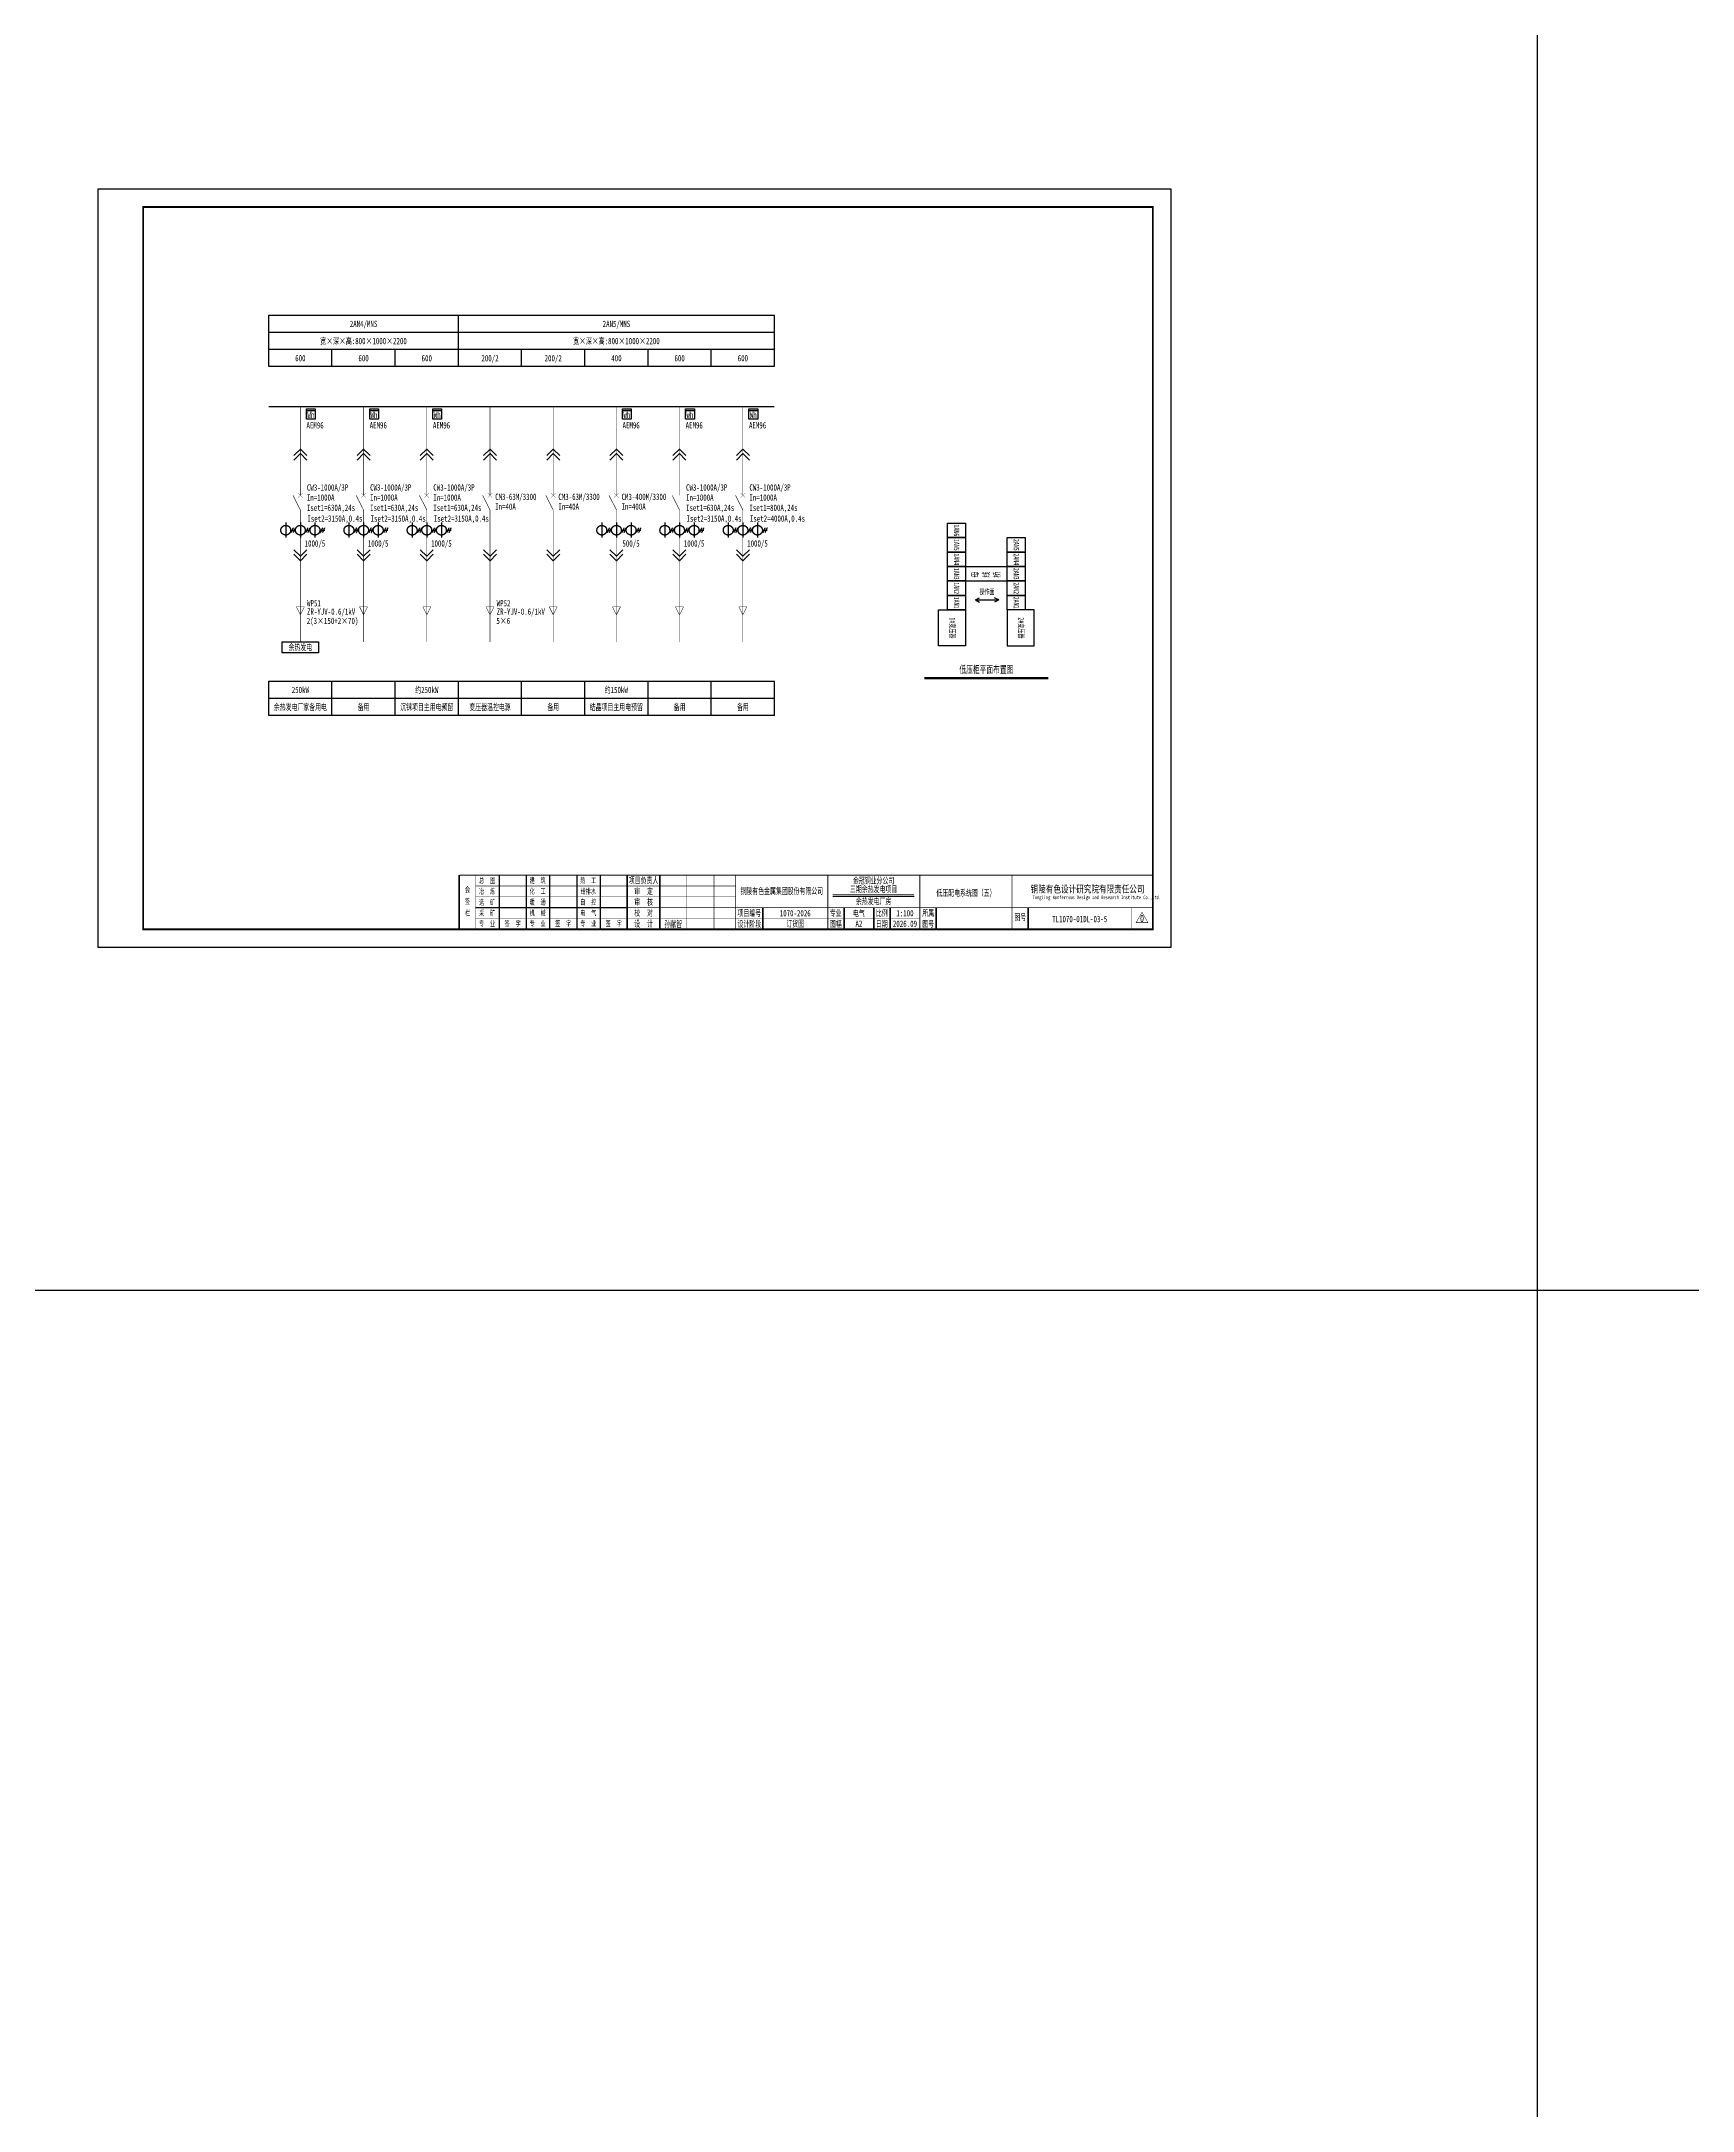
# Model space of a CAD drawing. Header units: millimetres. Extents: x -24326 to 675674, y 148048 to 606396.
# Drawn here: x 492836 to 584255, y 262635 to 377222 of the extents above; entities that cross this region are included whole.
import ezdxf
from ezdxf.enums import TextEntityAlignment as Align

# ---------------------------------------------------------------- set-up
doc = ezdxf.new("R2010")
doc.units = ezdxf.units.MM
doc.linetypes.add('常规', pattern=[20, 10, 0, 10])
for name, color, linetype in [('BXT', 7, 'Continuous'), ('MX', 3, 'Continuous'), ('TEXT', 4, 'Continuous'), ('动力平面导线层', 3, '常规'), ('图框', 7, 'Continuous'), ('文字', 7, 'Continuous'), ('照明平面导线层', 3, 'Continuous'), ('照明平面设备层', 1, 'Continuous'), ('电辅助1', 7, 'Continuous'), ('高低压系统', 4, 'Continuous')]:
    doc.layers.add(name, color=color, linetype=linetype)
for name, color, linetype, lineweight in [('CAXA0', 7, 'Continuous', 70), ('CAXA0层', 7, 'Continuous', 25), ('SW', 8, 'Continuous', 20)]:
    doc.layers.add(name, color=color, linetype=linetype, lineweight=lineweight)
doc.styles.add('HZ', font='simsun.ttf', dxfattribs={"width": 0.75})
doc.styles.add('标准', font='NSimSun.ttf', dxfattribs={"width": 0.667})

# ---------------------------------------------------------------- blocks, each defined once
blk = doc.blocks.new('3')
at = {"layer": 'TEXT', "color": 7, "lineweight": 25, "style": 'HZ', "width": 0.75}
for s, height, p in [('铜陵有色设计研究院有限责任公司', 400, (221501, 249018)), ('Tongling Nonferrous Design and Research Institute Co.,Ltd.', 200, (221613, 248659))]:
    blk.add_text(s, height=height, dxfattribs=at).set_placement(p)
blk = doc.blocks.new('铜陵有色图签02')
at = {"layer": '图框', "linetype": 'Continuous', "lineweight": 50}
for p, q in [((-38401, 3003), (-38401, 1)), ((-29100, 3001), (-29100, 0))]:
    blk.add_line(p, q, dxfattribs=at)
at = {"layer": '图框', "color": 7, "linetype": 'Continuous', "lineweight": 25}
for p, q in [((-36201, 3010), (-36201, 9)), ((-34701, 3010), (-34701, 9)), ((-33401, 3017), (-33401, 16)), ((-31901, 3017), (-31901, 16)), ((-30601, 3017), (-30601, 16)), ((-29100, 1201), (-37501, 1201))]:
    blk.add_line(p, q, dxfattribs=at)
at = {"layer": '图框', "color": 7, "linetype": 'Continuous', "lineweight": 35}
for p, q in [((-27300, 3001), (-27300, 1)), ((-21600, 1197), (-21600, -3)), ((-17100, 1200), (-17100, 0)), ((-15450, 0), (-15450, 1200)), ((-14550, 1200), (-14550, 0)), ((-12000, 1201), (-12000, 1)), ((-6900, 1202), (-6900, 2))]:
    blk.add_line(p, q, dxfattribs=at)
at = {"layer": '图框', "lineweight": 25}
blk.add_line((-17723, 1830), (-13223, 1830), dxfattribs=at)
at = {"layer": '图框', "lineweight": 70, "const_width": 70}
blk.add_lwpolyline([(-17980, 3001), (0, 3001), (-38401, 3001)], dxfattribs=at)
at = {"layer": '图框', "color": 7, "linetype": 'Continuous', "lineweight": 25, "const_width": 25}
for points in [[(-37501, 3000), (-37501, 0)], [(-23100, 2401), (-37501, 2401)], [(-25800, 3001), (-25800, 1)], [(-24300, 3001), (-24300, 1)], [(-23100, 1801), (-37501, 1801)], [(-23100, 1201), (-29100, 1201)], [(-12900, 600), (-18000, 600), (-37501, 600)], [(-602, 943), (-932, 371), (-272, 371), (-602, 943)]]:
    blk.add_lwpolyline(points, dxfattribs=at)
at = {"layer": '图框', "linetype": 'Continuous', "lineweight": 50, "const_width": 50}
for points in [[(-23100, 3001), (-23100, 1)], [(-18000, 3000), (-18000, 0)]]:
    blk.add_lwpolyline(points, dxfattribs=at)
at = {"layer": '图框', "lineweight": 50, "const_width": 50}
for points in [[(-12900, 3001), (-12900, 1)], [(-7800, 3001), (-7800, 1)], [(0, 3000), (0, 0)], [(-23100, 1200), (0, 1200)]]:
    blk.add_lwpolyline(points, dxfattribs=at)
at = {"layer": '图框', "lineweight": 25, "const_width": 35}
blk.add_lwpolyline([(-17723, 1930), (-13223, 1930)], dxfattribs=at)
at = {"layer": '图框', "color": 7, "linetype": 'Continuous', "lineweight": 35, "const_width": 25}
blk.add_lwpolyline([(-1200, 1201), (-1200, 0)], dxfattribs=at)
at = {"layer": '图框', "linetype": 'Continuous', "lineweight": 70, "const_width": 70}
blk.add_lwpolyline([(-38401, 1), (0, 0)], dxfattribs=at)
at = {"layer": '图框', "lineweight": 25}
blk.add_blockref('3', (-228268, -246986), dxfattribs=at)
at = {"layer": 'TEXT', "color": 7, "lineweight": 25, "style": '标准', "width": 0.667}
for s, height, p in [('会', 300, (-37942, 2054)), ('冶  炼', 300, (-36862, 1955)), ('总  图', 300, (-36862, 2555)), ('建  筑', 300, (-34062, 2562)), ('化  工', 300, (-34062, 1962)), ('给排水', 300, (-31262, 1962)), ('热  工', 300, (-31262, 2562)), ('项目负责人', 350, (-28197, 2541)), ('审  定', 350, (-28197, 1941)), ('签', 300, (-37942, 1404)), ('选  矿', 300, (-36862, 1355)), ('暖  通', 300, (-34062, 1362)), ('自  控', 300, (-31262, 1362)), ('审  核', 350, (-28197, 1341)), ('栏', 300, (-37942, 754)), ('采  矿', 300, (-36862, 754)), ('专  业', 300, (-36862, 170)), ('签  字', 300, (-35449, 170)), ('机  械', 300, (-34062, 761)), ('专  业', 300, (-34062, 177)), ('签  字', 300, (-32649, 177)), ('专  业', 300, (-31262, 177)), ('电  气', 300, (-31262, 761)), ('签  字', 300, (-29849, 177)), ('校  对', 350, (-28197, 741)), ('设  计', 350, (-28197, 139)), ('项目编号', 350, (-22343, 730)), ('设计阶段', 350, (-22343, 130)), ('专业', 350, (-17559, 730)), ('图幅', 350, (-17559, 130)), ('比例', 350, (-15009, 730)), ('日期', 350, (-15009, 130)), ('所属', 350, (-12438, 730)), ('图号', 350, (-12438, 130)), ('图号', 350, (-7339, 495))]:
    blk.add_text(s, height=height, dxfattribs=at).set_placement(p, align=Align.CENTER)
blk = doc.blocks.new('HG')
at = {"layer": 'CAXA0', "color": 3, "linetype": 'Continuous', "lineweight": 0}
for p, q in [((0, 0), (-360, -360)), ((0, 0), (360, -360)), ((0, -250), (-360, -610)), ((0, -250), (360, -610))]:
    blk.add_line(p, q, dxfattribs=at)
blk = doc.blocks.new('0208D')
at = {"color": 3, "linetype": 'Continuous', "const_width": 0.3}
blk.add_lwpolyline([(0, -7.5), (0, 0)], dxfattribs=at)
blk.add_lwpolyline([(0, -7.5), (2.5, -2.5), (-2.5, -2.5)], close=True, dxfattribs=at)
blk = doc.blocks.new('1107AA')
at = {"color": 3, "linetype": 'Continuous'}
for points, const_width in [([(0, -7.5), (-3.8, 0)], 0.3), ([(1.2, 1.2), (-1.2, -1.2)], 0.1), ([(-1.2, 1.2), (1.2, -1.2)], 0.1)]:
    blk.add_lwpolyline(points, dxfattribs=dict(at, const_width=const_width))
blk = doc.blocks.new('KK')
at = {"layer": 'MX', "color": 3, "linetype": '常规', "lineweight": 25}
for p, q in [((-498, -143), (-378, 128)), ((-384, -143), (-264, 128)), ((313, -143), (432, 128)), ((426, -143), (546, 128)), ((1123, -143), (1243, 128)), ((1236, -143), (1356, 128)), ((-540, -8), (-270, -8)), ((270, -8), (540, -8)), ((1080, -8), (1351, -8))]:
    blk.add_line(p, q, dxfattribs=at)
for centre in [(-810, -8), (0, -8), (810, -8)]:
    blk.add_circle(centre, 270, dxfattribs=at)
at = {"layer": '动力平面导线层', "lineweight": -3, "ltscale": 100}
for p, q in [((-810, 417), (-810, -417)), ((0, 417), (0, -417)), ((810, 417), (810, -417))]:
    blk.add_line(p, q, dxfattribs=at)

msp = doc.modelspace()

# ---------------------------------------------------------------- linework, layer by layer
at = {"color": 2, "linetype": 'ByBlock', "lineweight": -3, "ltscale": 100}
for p, q in [((575673.59742, 148047.80554), (575673.59742, 548047.80554)), ((675673.59742, 308047.80554), (-24326.40258, 308047.80554))]:
    msp.add_line(p, q, dxfattribs=at)
at = {"lineweight": 30}
for p, q in [((543999.22914, 348141.39905), (546309.21528, 348141.39905)), ((543999.22914, 347341.39905), (546309.21528, 347341.39905))]:
    msp.add_line(p, q, dxfattribs=at)
at = {"color": 1}
for p, q in [((544545.98038, 346287.92567), (544777.72542, 346399.13372)), ((544545.98038, 346287.92567), (545840.21492, 346287.92567)), ((544545.98038, 346287.92567), (544777.72542, 346176.71762)), ((545840.21492, 346287.92567), (545608.46988, 346399.13372)), ((545840.21492, 346287.92567), (545608.46988, 346176.71762))]:
    msp.add_line(p, q, dxfattribs=at)
at = {"color": 2, "lineweight": 30}
for points in [[(542999.22914, 349741.39905), (542999.22914, 350541.39905), (543999.22914, 350541.39905), (543999.22914, 349741.39905)], [(542999.22914, 348941.39905), (542999.22914, 349741.39905), (543999.22914, 349741.39905), (543999.22914, 348941.39905)], [(546309.21528, 348941.39905), (546309.21528, 349741.39905), (547309.21528, 349741.39905), (547309.21528, 348941.39905)], [(542999.22914, 348141.39905), (542999.22914, 348941.39905), (543999.22914, 348941.39905), (543999.22914, 348141.39905)], [(546309.21528, 348141.39905), (546309.21528, 348941.39905), (547309.21528, 348941.39905), (547309.21528, 348141.39905)], [(542999.22914, 347341.39905), (542999.22914, 348141.39905), (543999.22914, 348141.39905), (543999.22914, 347341.39905)], [(542999.22914, 346541.39905), (542999.22914, 347341.39905), (543999.22914, 347341.39905), (543999.22914, 346541.39905)], [(546309.21528, 347341.39905), (546309.21528, 348141.39905), (547309.21528, 348141.39905), (547309.21528, 347341.39905)], [(546309.21528, 346541.39905), (546309.21528, 347341.39905), (547309.21528, 347341.39905), (547309.21528, 346541.39905)], [(542999.22914, 345741.39905), (542999.22914, 346541.39905), (543999.22914, 346541.39905), (543999.22914, 345741.39905)], [(546309.21528, 345741.39905), (546309.21528, 346541.39905), (547309.21528, 346541.39905), (547309.21528, 345741.39905)]]:
    msp.add_lwpolyline(points, close=True, dxfattribs=at)
at = {"color": 2, "linetype": 'ByBlock', "lineweight": 30}
msp.add_lwpolyline([(506173.57624, 343964.63622), (508173.68659, 343964.63622), (508173.68659, 343364.75676), (506173.57624, 343364.75676)], close=True, dxfattribs=at)
at = {"layer": 'CAXA0层', "color": 2, "linetype": 'Continuous', "lineweight": 40}
msp.add_line((548575.81375, 341984.0197), (541732.63068, 341984.0197), dxfattribs=at)
at = {"layer": 'CAXA0层', "color": 2, "linetype": 'Continuous', "lineweight": 0}
msp.add_line((548575.81375, 341918.53677), (541732.63068, 341918.53677), dxfattribs=at)
at = {"layer": '动力平面导线层', "color": 0, "linetype": 'ByBlock'}
for p, q in [((505423.61515, 362063.62036), (533423.60111, 362063.62036)), ((505423.61515, 359213.62036), (505423.61515, 362063.62036)), ((505423.61515, 361113.62036), (533423.60111, 361113.62036)), ((515923.60259, 359213.62036), (515923.60259, 362063.62036)), ((533423.60481, 359213.62036), (533423.60481, 362063.62036)), ((533423.60111, 360163.62036), (505423.61515, 360163.62036)), ((508923.60407, 359213.62036), (508923.60407, 360163.62036)), ((512423.60259, 359213.62036), (512423.60259, 360163.62036)), ((519423.60259, 359213.62036), (519423.60259, 360163.62036)), ((522923.60628, 359213.62036), (522923.60628, 360163.62036)), ((526423.60111, 359213.62036), (526423.60111, 360163.62036)), ((529923.60111, 359213.62036), (529923.60111, 360163.62036)), ((533423.60111, 359213.62036), (505423.61515, 359213.62036)), ((505423.61515, 341794.86018), (533423.60111, 341794.86018)), ((505423.61515, 339894.86018), (505423.61515, 341794.86018)), ((505423.61885, 339894.85908), (505423.61885, 341794.85908)), ((508923.59889, 339894.86018), (508923.59889, 341794.85908)), ((508923.61367, 339894.86018), (508923.61367, 341794.86018)), ((512423.59742, 339894.86018), (512423.59742, 341794.85908)), ((512423.6122, 339894.86018), (512423.6122, 341794.86018)), ((515923.61072, 339894.86018), (515923.61072, 341794.86127)), ((519423.60259, 339894.86018), (519423.60259, 341794.86018)), ((522923.60111, 339894.86018), (522923.60111, 341794.86018)), ((526423.60111, 339894.86127), (526423.60111, 341794.86127)), ((529923.60111, 339894.86127), (529923.60111, 341794.86127)), ((533423.60111, 339894.86127), (533423.60111, 341794.86127)), ((505423.61515, 340844.86018), (533423.60111, 340844.86018)), ((533423.60111, 339894.86018), (505423.61515, 339894.86018))]:
    msp.add_line(p, q, dxfattribs=at)
at = {"layer": '动力平面导线层', "color": 3, "linetype": 'ByBlock', "lineweight": 20, "ltscale": 2, "const_width": 84}
msp.add_lwpolyline([(533423.60111, 356997.72171), (505423.61515, 356997.7)], dxfattribs=at)
at = {"layer": '图框', "linetype": 'Continuous', "lineweight": 100, "const_width": 100}
msp.add_lwpolyline([(498473.59742, 328047.80554), (554373.59742, 328047.80554), (554373.59742, 368047.80554), (498473.59742, 368047.80554)], close=True, dxfattribs=at)
at = {"layer": '文字', "color": 3, "linetype": 'ByBlock', "lineweight": 25, "const_width": 30}
for points in [[(507173.60333, 352084.26946), (507173.60333, 356997.69667)], [(510673.60924, 352084.26946), (510673.60924, 356997.69667)], [(514173.61294, 352084.27385), (514173.61294, 356997.70105)], [(517673.60554, 352084.27385), (517673.60554, 356997.70105)], [(521173.60554, 352084.27385), (521173.60554, 356997.70105)], [(524673.60554, 352084.27385), (524673.60554, 356997.70105)], [(528164.44596, 352084.27494), (528164.44596, 356997.70215)], [(531673.60148, 352084.27275), (531673.60148, 356997.69996)], [(507173.63141, 351273.89939), (507173.63142, 343964.63622)], [(510673.63732, 351273.89939), (510673.63733, 343964.63622)], [(514173.58707, 351273.90488), (514173.58707, 343964.64171)], [(517673.6223, 351273.89939), (517673.62231, 343964.63622)], [(521173.6223, 351273.89939), (521173.62231, 343964.63622)], [(524673.6223, 351273.89939), (524673.62231, 343964.63622)], [(528164.4201, 351273.90597), (528164.4201, 343964.64281)], [(531673.62956, 351273.90268), (531673.62957, 343964.63952)]]:
    msp.add_lwpolyline(points, dxfattribs=at)
at = {"layer": '照明平面导线层', "color": 2, "lineweight": 30}
for points in [[(543999.22914, 343741.39905), (542499.22914, 343741.39905), (542499.22914, 345741.39905), (543999.22914, 345741.39905)], [(547809.21528, 345741.39905), (546309.21528, 345741.39905), (546309.21528, 343741.39905), (547809.21528, 343741.39905)]]:
    msp.add_lwpolyline(points, close=True, dxfattribs=at)
at = {"layer": '照明平面设备层', "color": 0, "lineweight": -3, "ltscale": 100}
msp.add_lwpolyline([(495973.59742, 369047.80554), (555373.59742, 369047.80554), (555373.59742, 327047.80554), (495973.59742, 327047.80554)], close=True, dxfattribs=at)
at = {"layer": '电辅助1', "color": 2, "linetype": 'ByBlock', "lineweight": 25}
for p, q in [((507512.315, 356293.819), (507512.315, 356875.25807)), ((507512.315, 356875.25807), (507996.84755, 356875.25807)), ((507512.315, 356778.35156), (507996.84755, 356778.35156)), ((507996.84755, 356875.25807), (507996.84755, 356293.819)), ((511012.32091, 356293.819), (511012.32091, 356875.25807)), ((511012.32091, 356875.25807), (511496.85346, 356875.25807)), ((511012.32091, 356778.35156), (511496.85346, 356778.35156)), ((511496.85346, 356875.25807), (511496.85346, 356293.819)), ((514512.3246, 356293.8201), (514512.3246, 356875.25916)), ((514512.3246, 356875.25916), (514996.85716, 356875.25916)), ((514512.3246, 356778.35265), (514996.85716, 356778.35265)), ((514996.85716, 356875.25916), (514996.85716, 356293.8201)), ((525012.31721, 356293.82339), (525012.31721, 356875.26246)), ((525012.31721, 356875.26246), (525496.84977, 356875.26246)), ((525012.31721, 356778.35595), (525496.84977, 356778.35595)), ((525496.84977, 356875.26246), (525496.84977, 356293.82339)), ((528503.15763, 356293.8212), (528503.15763, 356875.26026)), ((528503.15763, 356875.26026), (528987.69019, 356875.26026)), ((528503.15763, 356778.35375), (528987.69019, 356778.35375)), ((528987.69019, 356875.26026), (528987.69019, 356293.8212)), ((532012.31315, 356293.819), (532012.31315, 356875.25807)), ((532012.31315, 356875.25807), (532496.8457, 356875.25807)), ((532012.31315, 356778.35156), (532496.8457, 356778.35156)), ((532496.8457, 356875.25807), (532496.8457, 356293.819)), ((507996.84755, 356293.819), (507512.315, 356293.819)), ((511496.85346, 356293.819), (511012.32091, 356293.819)), ((514996.85716, 356293.8201), (514512.3246, 356293.8201)), ((525496.84977, 356293.82339), (525012.31721, 356293.82339)), ((528987.69019, 356293.8212), (528503.15763, 356293.8212)), ((532496.8457, 356293.819), (532012.31315, 356293.819))]:
    msp.add_line(p, q, dxfattribs=at)

# ---------------------------------------------------------------- block references
for p in [(507173.50694, 354648.94227), (510673.51285, 354648.94227), (514173.49068, 354648.94775), (517673.49783, 354648.94227), (521173.49783, 354648.94227), (524673.49783, 354648.94227), (528164.32371, 354648.94885), (531673.50509, 354648.94556)]:
    msp.add_blockref('HG', p)
at = {"rotation": 180}
for p in [(507173.48308, 348459.95938), (510673.489, 348459.95938), (514173.43874, 348459.96486), (517673.47397, 348459.95938), (521173.47397, 348459.95938), (524673.47397, 348459.95938), (528164.27177, 348459.96596), (531673.48123, 348459.96267)]:
    msp.add_blockref('HG', p, dxfattribs=at)
at = {"layer": 'BXT', "linetype": 'ByBlock', "xscale": 87.66225000098348, "yscale": 87.66225000098348, "zscale": 87.66225000098348}
for p in [(507173.66655, 346125.38873), (510673.67246, 346125.38873), (514173.62221, 346125.39422), (517673.65744, 346125.38873), (521173.65744, 346125.38873), (524673.65744, 346125.38873), (528164.45524, 346125.39532), (531673.6647, 346125.39202)]:
    msp.add_blockref('0208D', p, dxfattribs=at)
at = {"layer": '动力平面导线层', "color": 0, "lineweight": -3}
for p in [(507173.63141, 350160.047), (510673.63732, 350160.047), (514173.64102, 350160.05139), (524673.63363, 350160.047), (528164.47405, 350160.05248), (531673.62956, 350160.04809)]:
    msp.add_blockref('KK', p, dxfattribs=at)
at = {"layer": '图框', "lineweight": 25}
msp.add_blockref('铜陵有色图签02', (554373.59742, 328047.80554), dxfattribs=at)
at = {"layer": '文字', "color": 3, "linetype": 'ByBlock', "lineweight": 25, "xscale": 108.0493425019085, "yscale": 108.0493425019085, "zscale": 108.0493425019085}
for p in [(507173.63141, 352084.26946), (510673.63732, 352084.26946), (514173.58707, 352084.27494), (517673.6223, 352084.26946), (521173.6223, 352084.26946), (524673.6223, 352084.26946), (528164.4201, 352084.27604), (531673.62956, 352084.27275)]:
    msp.add_blockref('1107AA', p, dxfattribs=at)

# ---------------------------------------------------------------- texts
at = {"layer": 'SW', "color": 2, "linetype": 'Continuous', "lineweight": 25, "style": '标准', "width": 0.667}
for p in [(507512.315, 355786.70742), (511012.32091, 355786.70742), (514512.3246, 355786.70852), (525012.31721, 355786.71181), (528503.15763, 355786.70962), (532012.31315, 355786.70742)]:
    msp.add_text('AEM96', height=350, dxfattribs=at).set_placement(p)
at = {"layer": 'SW', "color": 7, "linetype": 'ByBlock', "lineweight": 25, "style": '标准', "width": 0.667}
for s, p in [('CM3-63M/3300', (517958.45594, 351829.28104)), ('CM3-63M/3300', (521458.45594, 351829.28104)), ('CM3-400M/3300', (524958.45594, 351829.28104)), ('In=40A', (517958.45594, 351285.01443)), ('In=40A', (521458.45594, 351285.01443)), ('In=400A', (524958.45594, 351285.01443))]:
    msp.add_text(s, height=350, dxfattribs=at).set_placement(p)
at = {"layer": 'SW', "color": 7, "linetype": 'Continuous', "lineweight": 25, "style": '标准', "width": 0.667}
for s, p in [('1000/5', (507982.46291, 349244.19212)), ('1000/5', (511482.46883, 349244.19212)), ('1000/5', (514982.47252, 349244.19651)), ('500/5', (525482.46513, 349244.19212)), ('1000/5', (528973.30555, 349244.1976)), ('1000/5', (532482.46107, 349244.19322)), ('孙献智', (527825.33482, 328168.32387))]:
    msp.add_text(s, height=350, dxfattribs=at).set_placement(p, align=Align.CENTER)
for s, p in [('母', (544712.2112, 347693.86807)), ('线', (545312.2112, 347693.86807)), ('桥', (545912.2112, 347693.86807))]:
    msp.add_text(s, height=350, rotation=90, dxfattribs=at).set_placement(p, align=Align.CENTER)
at = {"layer": 'SW', "color": 7, "linetype": 'ByBlock', "lineweight": 25, "style": '标准', "width": 0.667}
for s, p in [('余热发电', (507173.63142, 343495.37426)), ('变压器温控电源', (517673.61072, 340184.82756)), ('备用', (521173.61072, 340184.82756))]:
    msp.add_text(s, height=350, dxfattribs=at).set_placement(p, align=Align.CENTER)
at = {"layer": 'SW', "color": 2, "linetype": 'Continuous', "lineweight": 25, "style": '标准', "width": 0.667}
msp.add_text('低压柜平面布置图', height=400, dxfattribs=at).set_placement((545154.22221, 342239.03373), align=Align.CENTER)
at = {"layer": 'SW', "color": 4, "linetype": 'Continuous', "lineweight": 25, "style": '标准', "width": 0.667}
for s, height, p in [('铜陵有色金属集团股份有限公司', 350, (533827.45058, 329995.49497)), ('三期余热发电项目', 350, (538910.44932, 330098.57327)), ('金冠铜业分公司', 350, (538910.44932, 330576.69826)), ('低压配电系统图（五）', 350, (544024.50883, 329894.71849)), ('1070-2026', 350, (534573.02114, 328767.48556)), ('电气', 350, (538097.77392, 328767.48556)), ('余热发电厂房', 350, (538910.44932, 329430.29975)), ('1:100', 350, (540647.77392, 328767.48556)), ('A2', 350, (538097.77392, 328187.78351)), ('2026.09', 350, (540647.77392, 328187.78351)), ('TL1070-01DL-03-5', 350, (550322.91182, 328444.2761)), ('0', 400, (553771.3699, 328455.76591))]:
    msp.add_text(s, height=height, dxfattribs=at).set_placement(p, align=Align.CENTER)
at = {"layer": 'SW', "color": 1, "linetype": 'Continuous', "lineweight": 25, "style": '标准', "width": 0.667}
msp.add_text('订货图', height=350, dxfattribs=at).set_placement((534573.02114, 328187.78351), align=Align.CENTER)
at = {"layer": '动力平面导线层', "color": 0, "linetype": 'ByBlock', "style": '标准', "width": 0.667}
for s, p in [('2AN4/MNS', (510673.6122, 361403.5801)), ('2AN5/MNS', (524673.61072, 361403.5801)), ('600', (507173.60554, 359503.58119)), ('宽×深×高:800×1000×2200', (510673.6122, 360453.5801)), ('600', (510673.6122, 359503.58119)), ('600', (514173.61072, 359503.58119)), ('200/2', (517673.60185, 359503.5801)), ('200/2', (521173.61737, 359503.58119)), ('宽×深×高:800×1000×2200', (524673.61072, 360453.5801)), ('400', (524673.61072, 359503.58119)), ('600', (528173.60924, 359503.58229)), ('600', (531673.60259, 359503.58229)), ('250kW', (507173.60333, 341134.81882)), ('约250kW', (514173.55972, 341134.82101)), ('约150kW', (524664.39275, 341134.82211)), ('余热发电厂家备用电', (507173.61737, 340184.81662)), ('备用', (510673.62846, 340184.81772)), ('沉铼项目主用电预留', (514173.5745, 340184.82101)), ('结晶项目主用电预留', (524664.40753, 340184.82211)), ('备用', (528173.61552, 340184.81991)), ('备用', (531673.61552, 340184.81991))]:
    msp.add_text(s, height=350, dxfattribs=at).set_placement(p, align=Align.CENTER)
at = {"layer": '电辅助1', "color": 2, "linetype": 'ByBlock', "lineweight": 25, "style": '标准', "width": 0.667}
for p in [(507558.4001, 356359.30751), (511058.40601, 356359.30751), (514558.40971, 356359.3086), (525058.40232, 356359.3119), (528549.24274, 356359.3097), (532058.39825, 356359.30751)]:
    msp.add_text('Wh', height=350, dxfattribs=at).set_placement(p)
at = {"layer": '电辅助1', "color": 7, "linetype": 'ByBlock', "lineweight": 25, "style": '标准', "width": 0.667}
for s, p in [('CW3-1000A/3P', (507535.82429, 352344.69609)), ('In=1000A', (507535.82429, 351786.55792)), ('CW3-1000A/3P', (511035.8302, 352344.69609)), ('In=1000A', (511035.8302, 351786.55792)), ('CW3-1000A/3P', (514535.83389, 352344.70047)), ('In=1000A', (514535.83389, 351786.56231)), ('CW3-1000A/3P', (528526.66692, 352344.70157)), ('In=1000A', (528526.66692, 351786.5634)), ('CW3-1000A/3P', (532035.82244, 352344.69718)), ('In=1000A', (532035.82244, 351786.55901)), ('Iset1=630A,24s', (507535.82429, 351221.0047)), ('Iset2=3150A,0.4s', (507563.36971, 350624.40944)), ('Iset1=630A,24s', (511035.8302, 351221.0047)), ('Iset2=3150A,0.4s', (511063.37562, 350624.40944)), ('Iset1=630A,24s', (514535.83389, 351221.00909)), ('Iset2=3150A,0.4s', (514563.37932, 350624.41383)), ('Iset1=630A,24s', (528526.66692, 351221.01019)), ('Iset2=3150A,0.4s', (528554.21235, 350624.41493)), ('Iset1=800A,24s', (532035.82244, 351221.0058)), ('Iset2=4000A,0.4s', (532063.36786, 350624.41054)), ('WP52', (518044.043, 345932.71192)), ('5×6', (518027.69837, 344957.10894)), ('ZR-YJV-0.6/1kV', (518043.92103, 345470.87138))]:
    msp.add_text(s, height=350, dxfattribs=at).set_placement(p)
at = {"layer": '电辅助1', "color": 0, "linetype": 'ByBlock', "lineweight": 25, "style": '标准', "width": 0.667}
for s, p in [('WP51', (507544.0806, 345932.74735)), ('2(3×150+2×70)', (507527.73597, 344957.14437)), ('ZR-YJV-0.6/1kV', (507543.95862, 345470.90682))]:
    msp.add_text(s, height=350, dxfattribs=at).set_placement(p)
at = {"layer": '电辅助1', "color": 0, "linetype": '常规', "lineweight": 25, "style": '标准', "width": 0.667}
for s, p in [('1#变压器', (543119.14367, 344741.39905)), ('2#变压器', (546929.12981, 344741.39905))]:
    msp.add_text(s, height=300, rotation=270, dxfattribs=at).set_placement(p, align=Align.CENTER)
at = {"layer": '高低压系统', "color": 0, "lineweight": -3, "style": '标准', "width": 0.667}
for s, p in [('1AN6', (543356.04478, 350141.39905)), ('1AN5', (543356.04478, 349341.39905)), ('2AN5', (546666.03093, 349341.39905)), ('1AN4', (543356.04478, 348541.39905)), ('2AN4', (546666.03093, 348541.39905)), ('1AN3', (543356.04478, 347741.39905)), ('2AN3', (546666.03093, 347741.39905)), ('2AN2', (546666.03093, 346941.39905)), ('1AN2', (543356.04478, 346941.39905)), ('1AN1', (543356.04478, 346141.39905)), ('2AN1', (546666.03093, 346141.39905))]:
    msp.add_text(s, height=300, rotation=270, dxfattribs=at).set_placement(p, align=Align.CENTER)
msp.add_text('操作面', height=300, dxfattribs=at).set_placement((545193.09765, 346595.64027), align=Align.CENTER)

doc.saveas('drawing.dxf')
